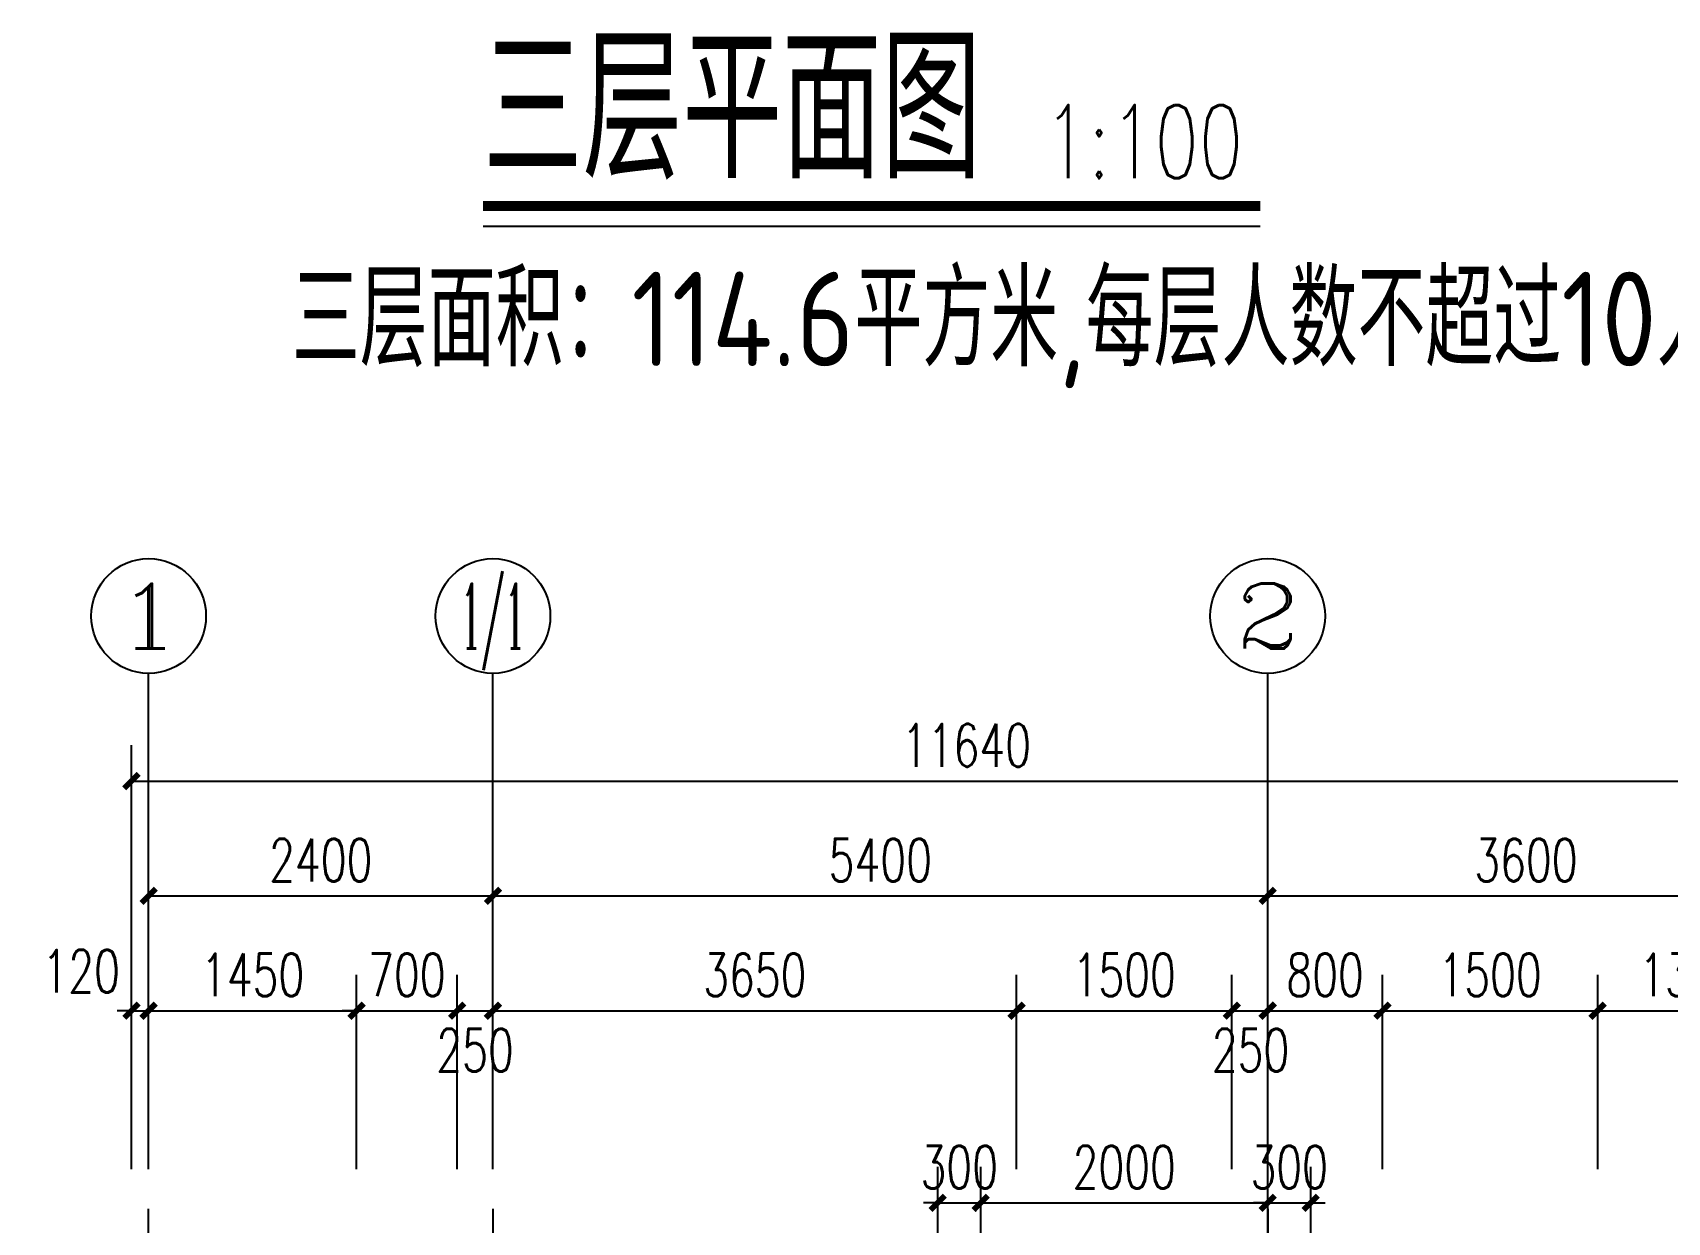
# Model space of a CAD drawing. Extents: x 79570 to 678837, y -1139230 to -612789.
# Drawn here: x 538225 to 549618, y -780289 to -772000 of the extents above; entities that cross this region are included whole.
import ezdxf
from ezdxf.enums import TextEntityAlignment as Align

# ---------------------------------------------------------------- set-up
doc = ezdxf.new("R2010")
doc.units = 0
doc.header["$LTSCALE"] = 1000
doc.header["$MEASUREMENT"] = 0
doc.linetypes.add('DOTE', pattern=[2.42, 2, -0.2, 0.02, -0.2])
for name, color, linetype in [('A-注-尺寸标注......ANNO-DIMS', 90, 'Continuous'), ('A-注-尺寸标注.....ANNO-DIMS', 90, 'Continuous'), ('A-注-尺寸标注01...ANNO-DIMS-01', 95, 'Continuous'), ('A-通-轴线..........COMM-GRID', 27, 'DOTE'), ('AXIS_TEXT', 7, 'Continuous'), ('DIM_SYMB', 3, 'Continuous'), ('PUB_TEXT', 7, 'Continuous')]:
    doc.layers.add(name, color=color, linetype=linetype)
doc.styles.add('_TCH_AXIS', font='COMPLEX', dxfattribs={"bigfont": 'GBCBIG'})
doc.styles.add('_TCH_DIM', font='SIMPLEX', dxfattribs={"bigfont": 'GBCBIG'})
doc.styles.add('_TCH_DIM_T3', font='SIMPLEX', dxfattribs={"width": 0.705882, "bigfont": 'GBCBIG'})
doc.styles.add('COMPLEX', font='COMPLEX')
doc.styles.add('HZA', font='GBENOR', dxfattribs={"bigfont": 'GBCBIG'})
doc.dimstyles.new('_TCH_ARCH&&100', dxfattribs={"dimtxt": 297.5, "dimasz": 100, "dimexe": 250, "dimexo": 300, "dimgap": 100, "dimtad": 1, "dimdec": 0, "dimzin": 0, "dimdsep": 46, "dimtxsty": '_TCH_DIM_T3', "dimblk": 'ARCHTICK', "dimcen": 0.09, "dimclrt": 7, "dimazin": 2, "dimtfac": 1, "dimtdec": 0, "dimtix": 1, "dimtmove": 2, "dimatfit": 3, "dimfxl": 1, "dimtolj": 1, "dimtzin": 0, "dimarcsym": 0})

# ---------------------------------------------------------------- blocks, each defined once
blk = doc.blocks.new('_ArchTick')
at = {"color": 0, "linetype": 'ByBlock', "const_width": 0.4}
blk.add_lwpolyline([(-0.5, -0.5), (0.5, 0.5)], dxfattribs=at)
blk = doc.blocks.new('*D2270')
at = {"layer": 'A-注-尺寸标注......ANNO-DIMS', "color": 0, "lineweight": -2, "transparency": 16777216}
for p, q in [((539033, -779919), (539033, -777765)), ((541433, -779919), (541433, -777765)), ((539033, -778015), (541433, -778015))]:
    blk.add_line(p, q, dxfattribs=at)
at = {"layer": 'Defpoints', "color": 0, "transparency": 16777216}
for p in [(541433, -778015), (539033, -780219), (541433, -780219)]:
    blk.add_point(p, dxfattribs=at)
at = {"layer": 'A-注-尺寸标注......ANNO-DIMS', "color": 0, "lineweight": -2, "transparency": 16777216, "xscale": 100, "yscale": 100, "zscale": 100, "rotation": 180}
blk.add_blockref('_ArchTick', (539033, -778015), dxfattribs=at)
at = {"layer": 'A-注-尺寸标注......ANNO-DIMS', "color": 0, "lineweight": -2, "transparency": 16777216, "xscale": 100, "yscale": 100, "zscale": 100}
blk.add_blockref('_ArchTick', (541433, -778015), dxfattribs=at)
at = {"layer": 'A-注-尺寸标注......ANNO-DIMS', "color": 7, "transparency": 16777216, "insert": (540233, -777766), "char_height": 297.5, "attachment_point": 5, "style": '_TCH_DIM_T3'}
blk.add_mtext('\\A1;2400', dxfattribs=at)
blk = doc.blocks.new('*D2271')
at = {"layer": 'A-注-尺寸标注......ANNO-DIMS', "color": 0, "lineweight": -2, "transparency": 16777216}
for p, q in [((541433, -779919), (541433, -777765)), ((546833, -779919), (546833, -777765)), ((541433, -778015), (546833, -778015))]:
    blk.add_line(p, q, dxfattribs=at)
at = {"layer": 'Defpoints', "color": 0, "transparency": 16777216}
for p in [(546833, -778015), (541433, -780219), (546833, -780219)]:
    blk.add_point(p, dxfattribs=at)
at = {"layer": 'A-注-尺寸标注......ANNO-DIMS', "color": 0, "lineweight": -2, "transparency": 16777216, "xscale": 100, "yscale": 100, "zscale": 100, "rotation": 180}
blk.add_blockref('_ArchTick', (541433, -778015), dxfattribs=at)
at = {"layer": 'A-注-尺寸标注......ANNO-DIMS', "color": 0, "lineweight": -2, "transparency": 16777216, "xscale": 100, "yscale": 100, "zscale": 100}
blk.add_blockref('_ArchTick', (546833, -778015), dxfattribs=at)
at = {"layer": 'A-注-尺寸标注......ANNO-DIMS', "color": 7, "transparency": 16777216, "insert": (544133, -777766), "char_height": 297.5, "attachment_point": 5, "style": '_TCH_DIM_T3'}
blk.add_mtext('\\A1;5400', dxfattribs=at)
blk = doc.blocks.new('*D2272')
at = {"layer": 'A-注-尺寸标注......ANNO-DIMS', "color": 0, "lineweight": -2, "transparency": 16777216}
for p, q in [((546833, -779919), (546833, -777765)), ((550433, -779919), (550433, -777765)), ((546833, -778015), (550433, -778015))]:
    blk.add_line(p, q, dxfattribs=at)
at = {"layer": 'Defpoints', "color": 0, "transparency": 16777216}
for p in [(550433, -778015), (546833, -780219), (550433, -780219)]:
    blk.add_point(p, dxfattribs=at)
at = {"layer": 'A-注-尺寸标注......ANNO-DIMS', "color": 0, "lineweight": -2, "transparency": 16777216, "xscale": 100, "yscale": 100, "zscale": 100, "rotation": 180}
blk.add_blockref('_ArchTick', (546833, -778015), dxfattribs=at)
at = {"layer": 'A-注-尺寸标注......ANNO-DIMS', "color": 0, "lineweight": -2, "transparency": 16777216, "xscale": 100, "yscale": 100, "zscale": 100}
blk.add_blockref('_ArchTick', (550433, -778015), dxfattribs=at)
at = {"layer": 'A-注-尺寸标注......ANNO-DIMS', "color": 7, "transparency": 16777216, "insert": (548633, -777766), "char_height": 297.5, "attachment_point": 5, "style": '_TCH_DIM_T3'}
blk.add_mtext('\\A1;3600', dxfattribs=at)
blk = doc.blocks.new('*D2273')
at = {"layer": 'A-注-尺寸标注......ANNO-DIMS', "color": 0, "lineweight": -2, "transparency": 16777216}
for p, q in [((538913, -779919), (538913, -776965)), ((550553, -779919), (550553, -776965)), ((538913, -777215), (550553, -777215))]:
    blk.add_line(p, q, dxfattribs=at)
at = {"layer": 'Defpoints', "color": 0, "transparency": 16777216}
for p in [(550553, -777215), (538913, -780219), (550553, -780219)]:
    blk.add_point(p, dxfattribs=at)
at = {"layer": 'A-注-尺寸标注......ANNO-DIMS', "color": 0, "lineweight": -2, "transparency": 16777216, "xscale": 100, "yscale": 100, "zscale": 100, "rotation": 180}
blk.add_blockref('_ArchTick', (538913, -777215), dxfattribs=at)
at = {"layer": 'A-注-尺寸标注......ANNO-DIMS', "color": 0, "lineweight": -2, "transparency": 16777216, "xscale": 100, "yscale": 100, "zscale": 100}
blk.add_blockref('_ArchTick', (550553, -777215), dxfattribs=at)
at = {"layer": 'A-注-尺寸标注......ANNO-DIMS', "color": 7, "transparency": 16777216, "insert": (544733, -776966), "char_height": 297.5, "attachment_point": 5, "style": '_TCH_DIM_T3'}
blk.add_mtext('\\A1;11640', dxfattribs=at)
blk = doc.blocks.new('_AXISO')
blk.add_circle((0, 0), 0.5)
at = {"layer": 'AXIS_TEXT', "style": 'COMPLEX', "width": 1.041667}
blk.add_attdef('A', text='', height=0.56, dxfattribs=at).set_placement((-0.25, -0.28), (0.25, -0.28), align=Align.FIT)
blk = doc.blocks.new('*D2280')
at = {"layer": 'A-注-尺寸标注01...ANNO-DIMS-01', "color": 0, "lineweight": -2, "transparency": 16777216}
for p, q in [((549133, -779919), (549133, -778565)), ((550433, -779919), (550433, -778565)), ((549133, -778815), (550433, -778815))]:
    blk.add_line(p, q, dxfattribs=at)
at = {"layer": 'Defpoints', "color": 0, "transparency": 16777216}
for p in [(550433, -778815), (549133, -780219), (550433, -780219)]:
    blk.add_point(p, dxfattribs=at)
at = {"layer": 'A-注-尺寸标注01...ANNO-DIMS-01', "color": 0, "lineweight": -2, "transparency": 16777216, "xscale": 100, "yscale": 100, "zscale": 100, "rotation": 180}
blk.add_blockref('_ArchTick', (549133, -778815), dxfattribs=at)
at = {"layer": 'A-注-尺寸标注01...ANNO-DIMS-01', "color": 0, "lineweight": -2, "transparency": 16777216, "xscale": 100, "yscale": 100, "zscale": 100}
blk.add_blockref('_ArchTick', (550433, -778815), dxfattribs=at)
at = {"layer": 'A-注-尺寸标注01...ANNO-DIMS-01', "color": 7, "transparency": 16777216, "insert": (549783, -778566), "char_height": 297.5, "attachment_point": 5, "style": '_TCH_DIM_T3'}
blk.add_mtext('\\A1;1300', dxfattribs=at)
blk = doc.blocks.new('*D2281')
at = {"layer": 'A-注-尺寸标注01...ANNO-DIMS-01', "color": 0, "lineweight": -2, "transparency": 16777216}
for p, q in [((547633, -779919), (547633, -778565)), ((549133, -779919), (549133, -778565)), ((547633, -778815), (549133, -778815))]:
    blk.add_line(p, q, dxfattribs=at)
at = {"layer": 'Defpoints', "color": 0, "transparency": 16777216}
for p in [(549133, -778815), (547633, -780219), (549133, -780219)]:
    blk.add_point(p, dxfattribs=at)
at = {"layer": 'A-注-尺寸标注01...ANNO-DIMS-01', "color": 0, "lineweight": -2, "transparency": 16777216, "xscale": 100, "yscale": 100, "zscale": 100, "rotation": 180}
blk.add_blockref('_ArchTick', (547633, -778815), dxfattribs=at)
at = {"layer": 'A-注-尺寸标注01...ANNO-DIMS-01', "color": 0, "lineweight": -2, "transparency": 16777216, "xscale": 100, "yscale": 100, "zscale": 100}
blk.add_blockref('_ArchTick', (549133, -778815), dxfattribs=at)
at = {"layer": 'A-注-尺寸标注01...ANNO-DIMS-01', "color": 7, "transparency": 16777216, "insert": (548383, -778566), "char_height": 297.5, "attachment_point": 5, "style": '_TCH_DIM_T3'}
blk.add_mtext('\\A1;1500', dxfattribs=at)
blk = doc.blocks.new('*D2282')
at = {"layer": 'A-注-尺寸标注01...ANNO-DIMS-01', "color": 0, "lineweight": -2, "transparency": 16777216}
for p, q in [((546833, -779919), (546833, -778565)), ((547633, -779919), (547633, -778565)), ((546833, -778815), (547633, -778815))]:
    blk.add_line(p, q, dxfattribs=at)
at = {"layer": 'Defpoints', "color": 0, "transparency": 16777216}
for p in [(547633, -778815), (546833, -780219), (547633, -780219)]:
    blk.add_point(p, dxfattribs=at)
at = {"layer": 'A-注-尺寸标注01...ANNO-DIMS-01', "color": 0, "lineweight": -2, "transparency": 16777216, "xscale": 100, "yscale": 100, "zscale": 100, "rotation": 180}
blk.add_blockref('_ArchTick', (546833, -778815), dxfattribs=at)
at = {"layer": 'A-注-尺寸标注01...ANNO-DIMS-01', "color": 0, "lineweight": -2, "transparency": 16777216, "xscale": 100, "yscale": 100, "zscale": 100}
blk.add_blockref('_ArchTick', (547633, -778815), dxfattribs=at)
at = {"layer": 'A-注-尺寸标注01...ANNO-DIMS-01', "color": 7, "transparency": 16777216, "insert": (547233, -778566), "char_height": 297.5, "attachment_point": 5, "style": '_TCH_DIM_T3'}
blk.add_mtext('\\A1;800', dxfattribs=at)
blk = doc.blocks.new('*D2283')
at = {"layer": 'A-注-尺寸标注01...ANNO-DIMS-01', "color": 0, "lineweight": -2, "transparency": 16777216}
for p, q in [((546583, -779919), (546583, -778565)), ((546833, -779919), (546833, -778565)), ((546583, -778815), (546833, -778815))]:
    blk.add_line(p, q, dxfattribs=at)
at = {"layer": 'Defpoints', "color": 0, "transparency": 16777216}
for p in [(546833, -778815), (546583, -780219), (546833, -780219)]:
    blk.add_point(p, dxfattribs=at)
at = {"layer": 'A-注-尺寸标注01...ANNO-DIMS-01', "color": 0, "lineweight": -2, "transparency": 16777216, "xscale": 100, "yscale": 100, "zscale": 100, "rotation": 180}
blk.add_blockref('_ArchTick', (546583, -778815), dxfattribs=at)
at = {"layer": 'A-注-尺寸标注01...ANNO-DIMS-01', "color": 0, "lineweight": -2, "transparency": 16777216, "xscale": 100, "yscale": 100, "zscale": 100}
blk.add_blockref('_ArchTick', (546833, -778815), dxfattribs=at)
at = {"layer": 'A-注-尺寸标注01...ANNO-DIMS-01', "color": 7, "transparency": 16777216, "insert": (546713, -779090), "char_height": 297.5, "attachment_point": 5, "style": '_TCH_DIM_T3'}
blk.add_mtext('\\A1;250', dxfattribs=at)
blk = doc.blocks.new('*D2284')
at = {"layer": 'A-注-尺寸标注01...ANNO-DIMS-01', "color": 0, "lineweight": -2, "transparency": 16777216}
for p, q in [((545083, -779919), (545083, -778565)), ((546583, -779919), (546583, -778565)), ((545083, -778815), (546583, -778815))]:
    blk.add_line(p, q, dxfattribs=at)
at = {"layer": 'Defpoints', "color": 0, "transparency": 16777216}
for p in [(546583, -778815), (545083, -780219), (546583, -780219)]:
    blk.add_point(p, dxfattribs=at)
at = {"layer": 'A-注-尺寸标注01...ANNO-DIMS-01', "color": 0, "lineweight": -2, "transparency": 16777216, "xscale": 100, "yscale": 100, "zscale": 100, "rotation": 180}
blk.add_blockref('_ArchTick', (545083, -778815), dxfattribs=at)
at = {"layer": 'A-注-尺寸标注01...ANNO-DIMS-01', "color": 0, "lineweight": -2, "transparency": 16777216, "xscale": 100, "yscale": 100, "zscale": 100}
blk.add_blockref('_ArchTick', (546583, -778815), dxfattribs=at)
at = {"layer": 'A-注-尺寸标注01...ANNO-DIMS-01', "color": 7, "transparency": 16777216, "insert": (545833, -778566), "char_height": 297.5, "attachment_point": 5, "style": '_TCH_DIM_T3'}
blk.add_mtext('\\A1;1500', dxfattribs=at)
blk = doc.blocks.new('*D2285')
at = {"layer": 'A-注-尺寸标注01...ANNO-DIMS-01', "color": 0, "lineweight": -2, "transparency": 16777216}
for p, q in [((541433, -779919), (541433, -778565)), ((545083, -779919), (545083, -778565)), ((541433, -778815), (545083, -778815))]:
    blk.add_line(p, q, dxfattribs=at)
at = {"layer": 'Defpoints', "color": 0, "transparency": 16777216}
for p in [(545083, -778815), (541433, -780219), (545083, -780219)]:
    blk.add_point(p, dxfattribs=at)
at = {"layer": 'A-注-尺寸标注01...ANNO-DIMS-01', "color": 0, "lineweight": -2, "transparency": 16777216, "xscale": 100, "yscale": 100, "zscale": 100, "rotation": 180}
blk.add_blockref('_ArchTick', (541433, -778815), dxfattribs=at)
at = {"layer": 'A-注-尺寸标注01...ANNO-DIMS-01', "color": 0, "lineweight": -2, "transparency": 16777216, "xscale": 100, "yscale": 100, "zscale": 100}
blk.add_blockref('_ArchTick', (545083, -778815), dxfattribs=at)
at = {"layer": 'A-注-尺寸标注01...ANNO-DIMS-01', "color": 7, "transparency": 16777216, "insert": (543258, -778566), "char_height": 297.5, "attachment_point": 5, "style": '_TCH_DIM_T3'}
blk.add_mtext('\\A1;3650', dxfattribs=at)
blk = doc.blocks.new('*D2286')
at = {"layer": 'A-注-尺寸标注01...ANNO-DIMS-01', "color": 0, "lineweight": -2, "transparency": 16777216}
for p, q in [((541183, -779919), (541183, -778565)), ((541433, -779919), (541433, -778565)), ((541183, -778815), (541433, -778815))]:
    blk.add_line(p, q, dxfattribs=at)
at = {"layer": 'Defpoints', "color": 0, "transparency": 16777216}
for p in [(541433, -778815), (541183, -780219), (541433, -780219)]:
    blk.add_point(p, dxfattribs=at)
at = {"layer": 'A-注-尺寸标注01...ANNO-DIMS-01', "color": 0, "lineweight": -2, "transparency": 16777216, "xscale": 100, "yscale": 100, "zscale": 100, "rotation": 180}
blk.add_blockref('_ArchTick', (541183, -778815), dxfattribs=at)
at = {"layer": 'A-注-尺寸标注01...ANNO-DIMS-01', "color": 0, "lineweight": -2, "transparency": 16777216, "xscale": 100, "yscale": 100, "zscale": 100}
blk.add_blockref('_ArchTick', (541433, -778815), dxfattribs=at)
at = {"layer": 'A-注-尺寸标注01...ANNO-DIMS-01', "color": 7, "transparency": 16777216, "insert": (541308, -779090), "char_height": 297.5, "attachment_point": 5, "style": '_TCH_DIM_T3'}
blk.add_mtext('\\A1;250', dxfattribs=at)
blk = doc.blocks.new('*D2287')
at = {"layer": 'A-注-尺寸标注01...ANNO-DIMS-01', "color": 0, "lineweight": -2, "transparency": 16777216}
for p, q in [((540483, -779919), (540483, -778565)), ((541183, -779919), (541183, -778565)), ((540483, -778815), (540383, -778815)), ((540483, -778815), (541183, -778815)), ((541183, -778815), (541283, -778815))]:
    blk.add_line(p, q, dxfattribs=at)
at = {"layer": 'Defpoints', "color": 0, "transparency": 16777216}
for p in [(541183, -778815), (540483, -780219), (541183, -780219)]:
    blk.add_point(p, dxfattribs=at)
at = {"layer": 'A-注-尺寸标注01...ANNO-DIMS-01', "color": 0, "lineweight": -2, "transparency": 16777216, "xscale": 100, "yscale": 100, "zscale": 100}
blk.add_blockref('_ArchTick', (540483, -778815), dxfattribs=at)
at = {"layer": 'A-注-尺寸标注01...ANNO-DIMS-01', "color": 0, "lineweight": -2, "transparency": 16777216, "xscale": 100, "yscale": 100, "zscale": 100, "rotation": 180}
blk.add_blockref('_ArchTick', (541183, -778815), dxfattribs=at)
at = {"layer": 'A-注-尺寸标注01...ANNO-DIMS-01', "color": 7, "transparency": 16777216, "insert": (540833, -778566), "char_height": 297.5, "attachment_point": 5, "style": '_TCH_DIM_T3'}
blk.add_mtext('\\A1;700', dxfattribs=at)
blk = doc.blocks.new('*D2288')
at = {"layer": 'A-注-尺寸标注01...ANNO-DIMS-01', "color": 0, "lineweight": -2, "transparency": 16777216}
for p, q in [((539033, -779919), (539033, -778565)), ((540483, -779919), (540483, -778565)), ((539033, -778815), (540483, -778815))]:
    blk.add_line(p, q, dxfattribs=at)
at = {"layer": 'Defpoints', "color": 0, "transparency": 16777216}
for p in [(540483, -778815), (539033, -780219), (540483, -780219)]:
    blk.add_point(p, dxfattribs=at)
at = {"layer": 'A-注-尺寸标注01...ANNO-DIMS-01', "color": 0, "lineweight": -2, "transparency": 16777216, "xscale": 100, "yscale": 100, "zscale": 100, "rotation": 180}
blk.add_blockref('_ArchTick', (539033, -778815), dxfattribs=at)
at = {"layer": 'A-注-尺寸标注01...ANNO-DIMS-01', "color": 0, "lineweight": -2, "transparency": 16777216, "xscale": 100, "yscale": 100, "zscale": 100}
blk.add_blockref('_ArchTick', (540483, -778815), dxfattribs=at)
at = {"layer": 'A-注-尺寸标注01...ANNO-DIMS-01', "color": 7, "transparency": 16777216, "insert": (539758, -778566), "char_height": 297.5, "attachment_point": 5, "style": '_TCH_DIM_T3'}
blk.add_mtext('\\A1;1450', dxfattribs=at)
blk = doc.blocks.new('*D2289')
at = {"layer": 'A-注-尺寸标注01...ANNO-DIMS-01', "color": 0, "lineweight": -2, "transparency": 16777216}
for p, q in [((538913, -779919), (538913, -778565)), ((539033, -779919), (539033, -778565)), ((538913, -778815), (538813, -778815)), ((538913, -778815), (539033, -778815)), ((539033, -778815), (539133, -778815))]:
    blk.add_line(p, q, dxfattribs=at)
at = {"layer": 'Defpoints', "color": 0, "transparency": 16777216}
for p in [(539033, -778815), (538913, -780219), (539033, -780219)]:
    blk.add_point(p, dxfattribs=at)
at = {"layer": 'A-注-尺寸标注01...ANNO-DIMS-01', "color": 0, "lineweight": -2, "transparency": 16777216, "xscale": 100, "yscale": 100, "zscale": 100}
blk.add_blockref('_ArchTick', (538913, -778815), dxfattribs=at)
at = {"layer": 'A-注-尺寸标注01...ANNO-DIMS-01', "color": 0, "lineweight": -2, "transparency": 16777216, "xscale": 100, "yscale": 100, "zscale": 100, "rotation": 180}
blk.add_blockref('_ArchTick', (539033, -778815), dxfattribs=at)
at = {"layer": 'A-注-尺寸标注01...ANNO-DIMS-01', "color": 7, "transparency": 16777216, "insert": (538563, -778540), "char_height": 297.5, "attachment_point": 5, "style": '_TCH_DIM_T3'}
blk.add_mtext('\\A1;120', dxfattribs=at)
blk = doc.blocks.new('*D2608')
at = {"layer": 'A-注-尺寸标注01...ANNO-DIMS-01', "color": 0, "lineweight": -2, "transparency": 16777216}
for p, q in [((544533, -780475), (544533, -779904)), ((544833, -780475), (544833, -779904)), ((544533, -780154), (544433, -780154)), ((544533, -780154), (544833, -780154)), ((544833, -780154), (544933, -780154))]:
    blk.add_line(p, q, dxfattribs=at)
at = {"layer": 'Defpoints', "color": 0, "transparency": 16777216}
for p in [(544833, -780154), (544533, -780775), (544833, -780775)]:
    blk.add_point(p, dxfattribs=at)
at = {"layer": 'A-注-尺寸标注01...ANNO-DIMS-01', "color": 0, "lineweight": -2, "transparency": 16777216, "xscale": 100, "yscale": 100, "zscale": 100}
blk.add_blockref('_ArchTick', (544533, -780154), dxfattribs=at)
at = {"layer": 'A-注-尺寸标注01...ANNO-DIMS-01', "color": 0, "lineweight": -2, "transparency": 16777216, "xscale": 100, "yscale": 100, "zscale": 100, "rotation": 180}
blk.add_blockref('_ArchTick', (544833, -780154), dxfattribs=at)
at = {"layer": 'A-注-尺寸标注01...ANNO-DIMS-01', "color": 7, "transparency": 16777216, "insert": (544683, -779905), "char_height": 297.5, "attachment_point": 5, "style": '_TCH_DIM_T3'}
blk.add_mtext('\\A1;300', dxfattribs=at)
blk = doc.blocks.new('*D2609')
at = {"layer": 'A-注-尺寸标注01...ANNO-DIMS-01', "color": 0, "lineweight": -2, "transparency": 16777216}
for p, q in [((544833, -780475), (544833, -779904)), ((546833, -780475), (546833, -779904)), ((544833, -780154), (546833, -780154))]:
    blk.add_line(p, q, dxfattribs=at)
at = {"layer": 'Defpoints', "color": 0, "transparency": 16777216}
for p in [(546833, -780154), (544833, -780775), (546833, -780775)]:
    blk.add_point(p, dxfattribs=at)
at = {"layer": 'A-注-尺寸标注01...ANNO-DIMS-01', "color": 0, "lineweight": -2, "transparency": 16777216, "xscale": 100, "yscale": 100, "zscale": 100, "rotation": 180}
blk.add_blockref('_ArchTick', (544833, -780154), dxfattribs=at)
at = {"layer": 'A-注-尺寸标注01...ANNO-DIMS-01', "color": 0, "lineweight": -2, "transparency": 16777216, "xscale": 100, "yscale": 100, "zscale": 100}
blk.add_blockref('_ArchTick', (546833, -780154), dxfattribs=at)
at = {"layer": 'A-注-尺寸标注01...ANNO-DIMS-01', "color": 7, "transparency": 16777216, "insert": (545833, -779905), "char_height": 297.5, "attachment_point": 5, "style": '_TCH_DIM_T3'}
blk.add_mtext('\\A1;2000', dxfattribs=at)
blk = doc.blocks.new('*D2610')
at = {"layer": 'A-注-尺寸标注01...ANNO-DIMS-01', "color": 0, "lineweight": -2, "transparency": 16777216}
for p, q in [((546833, -780475), (546833, -779904)), ((547133, -780475), (547133, -779904)), ((546833, -780154), (546733, -780154)), ((546833, -780154), (547133, -780154)), ((547133, -780154), (547233, -780154))]:
    blk.add_line(p, q, dxfattribs=at)
at = {"layer": 'Defpoints', "color": 0, "transparency": 16777216}
for p in [(547133, -780154), (546833, -780775), (547133, -780775)]:
    blk.add_point(p, dxfattribs=at)
at = {"layer": 'A-注-尺寸标注01...ANNO-DIMS-01', "color": 0, "lineweight": -2, "transparency": 16777216, "xscale": 100, "yscale": 100, "zscale": 100}
blk.add_blockref('_ArchTick', (546833, -780154), dxfattribs=at)
at = {"layer": 'A-注-尺寸标注01...ANNO-DIMS-01', "color": 0, "lineweight": -2, "transparency": 16777216, "xscale": 100, "yscale": 100, "zscale": 100, "rotation": 180}
blk.add_blockref('_ArchTick', (547133, -780154), dxfattribs=at)
at = {"layer": 'A-注-尺寸标注01...ANNO-DIMS-01', "color": 7, "transparency": 16777216, "insert": (546983, -779905), "char_height": 297.5, "attachment_point": 5, "style": '_TCH_DIM_T3'}
blk.add_mtext('\\A1;300', dxfattribs=at)

msp = doc.modelspace()

# ---------------------------------------------------------------- linework, layer by layer
at = {"layer": 'A-注-尺寸标注.....ANNO-DIMS'}
for p, q in [((539032.9, -778614.5), (539032.9, -776465.2)), ((541432.9, -778614.5), (541432.9, -776465.2)), ((546832.9, -778614.5), (546832.9, -776465.2))]:
    msp.add_line(p, q, dxfattribs=at)
at = {"layer": 'A-通-轴线..........COMM-GRID'}
for p, q in [((539032.9, -793695), (539032.9, -780195)), ((541432.9, -780195), (541432.9, -785195)), ((546832.9, -780195), (546832.9, -793695))]:
    msp.add_line(p, q, dxfattribs=at)
at = {"layer": 'DIM_SYMB', "const_width": 70}
msp.add_lwpolyline([(541364.1, -773207.6), (546781.2, -773207.6)], dxfattribs=at)
at = {"layer": 'DIM_SYMB'}
msp.add_lwpolyline([(541364.1, -773347.6), (546781.2, -773347.6)], dxfattribs=at)

# ---------------------------------------------------------------- block references
at = {"layer": 'A-注-尺寸标注.....ANNO-DIMS'}
ref = msp.add_blockref('_AXISO', (539032.9, -776065.2), dxfattribs=dict(at, xscale=800, yscale=800, zscale=800))
ref.add_attrib('A', '1', dxfattribs={"layer": 'AXIS_TEXT', "height": 452.5, "style": '_TCH_AXIS', "width": 2.333333}).set_placement((538806.6, -776291.5), (539259.2, -776291.5), align=Align.FIT)
ref = msp.add_blockref('_AXISO', (541432.9, -776065.2), dxfattribs=dict(at, xscale=800, yscale=800, zscale=800))
ref.add_attrib('A', '1/1', dxfattribs={"layer": 'AXIS_TEXT', "height": 452.55, "style": '_TCH_AXIS', "width": 0.456522}).set_placement((541206.6, -776291.5), (541659.2, -776291.5), align=Align.FIT)
ref = msp.add_blockref('_AXISO', (546832.9, -776065.2), dxfattribs=dict(at, xscale=800, yscale=800, zscale=800))
ref.add_attrib('A', '2', dxfattribs={"layer": 'AXIS_TEXT', "height": 452.5, "style": '_TCH_AXIS', "width": 1.5}).set_placement((546606.6, -776291.5), (547059.2, -776291.5), align=Align.FIT)

# ---------------------------------------------------------------- texts
at = {"style": 'HZA'}
msp.add_text('三层面积：114.6平方米,每层人数不超过10人', height=657.8, dxfattribs=at).set_placement((540030.7, -774324.1))
at = {"layer": 'PUB_TEXT', "style": '_TCH_DIM'}
msp.add_text('三层平面图', height=964.54, dxfattribs=at).set_placement((541364.1, -773014.4))
at = {"layer": 'PUB_TEXT', "style": '_TCH_DIM', "width": 0.705882}
msp.add_text('1:100', height=510, dxfattribs=at).set_placement((545272.6, -773014.4))

# ---------------------------------------------------------------- dimensions: what is measured, and where the dimension line sits
at = {"layer": 'A-注-尺寸标注......ANNO-DIMS'}
for p1, p2, distance, picture, middle in [((538912.9, -780218.6), (550552.9, -780218.6), 3003.4, '*D2273', (544732.9, -776966.5)), ((539032.9, -780218.6), (541432.9, -780218.6), 2203.4, '*D2270', (540232.9, -777766.5)), ((541432.9, -780218.6), (546832.9, -780218.6), 2203.4, '*D2271', (544132.9, -777766.5)), ((546832.9, -780218.6), (550432.9, -780218.6), 2203.4, '*D2272', (548632.9, -777766.5))]:
    dim = msp.add_aligned_dim(p1=p1, p2=p2, distance=distance, dimstyle='_TCH_ARCH&&100', dxfattribs=at)
    dim.commit()
    dim.dimension.update_dxf_attribs({"geometry": picture, "text_midpoint": middle})
at = {"layer": 'A-注-尺寸标注01...ANNO-DIMS-01'}
for base, p1, p2, picture, middle in [((539032.9, -778815.2), (538912.9, -780218.6), (539032.9, -780218.6), '*D2289', (538562.9, -778540.2)), ((541432.9, -778815.2), (541182.9, -780218.6), (541432.9, -780218.6), '*D2286', (541307.9, -779090.2)), ((546832.9, -778815.2), (546582.9, -780218.6), (546832.9, -780218.6), '*D2283', (546712.9, -779090.2))]:
    dim = msp.add_linear_dim(base=base, p1=p1, p2=p2, angle=0, dimstyle='_TCH_ARCH&&100', dxfattribs=at)
    dim.commit()
    dim.dimension.update_dxf_attribs({"geometry": picture, "text_midpoint": middle, "dimtype": 161})
for p1, p2, distance, picture, middle in [((539032.9, -780218.6), (540482.9, -780218.6), 1403.4, '*D2288', (539757.9, -778566.5)), ((540482.9, -780218.6), (541182.9, -780218.6), 1403.4, '*D2287', (540832.9, -778566.5)), ((541432.9, -780218.6), (545082.9, -780218.6), 1403.4, '*D2285', (543257.9, -778566.5)), ((545082.9, -780218.6), (546582.9, -780218.6), 1403.4, '*D2284', (545832.9, -778566.5)), ((546832.9, -780218.6), (547632.9, -780218.6), 1403.4, '*D2282', (547232.9, -778566.5)), ((547632.9, -780218.6), (549132.9, -780218.6), 1403.4, '*D2281', (548382.9, -778566.5)), ((549132.9, -780218.6), (550432.9, -780218.6), 1403.4, '*D2280', (549782.9, -778566.5)), ((544532.9, -780774.8), (544832.9, -780774.8), 620.6, '*D2608', (544682.9, -779905.5)), ((544832.9, -780774.8), (546832.9, -780774.8), 620.6, '*D2609', (545832.9, -779905.5)), ((546832.9, -780774.8), (547132.9, -780774.8), 620.6, '*D2610', (546982.9, -779905.5))]:
    dim = msp.add_aligned_dim(p1=p1, p2=p2, distance=distance, dimstyle='_TCH_ARCH&&100', dxfattribs=at)
    dim.commit()
    dim.dimension.update_dxf_attribs({"geometry": picture, "text_midpoint": middle})

doc.saveas('drawing.dxf')
